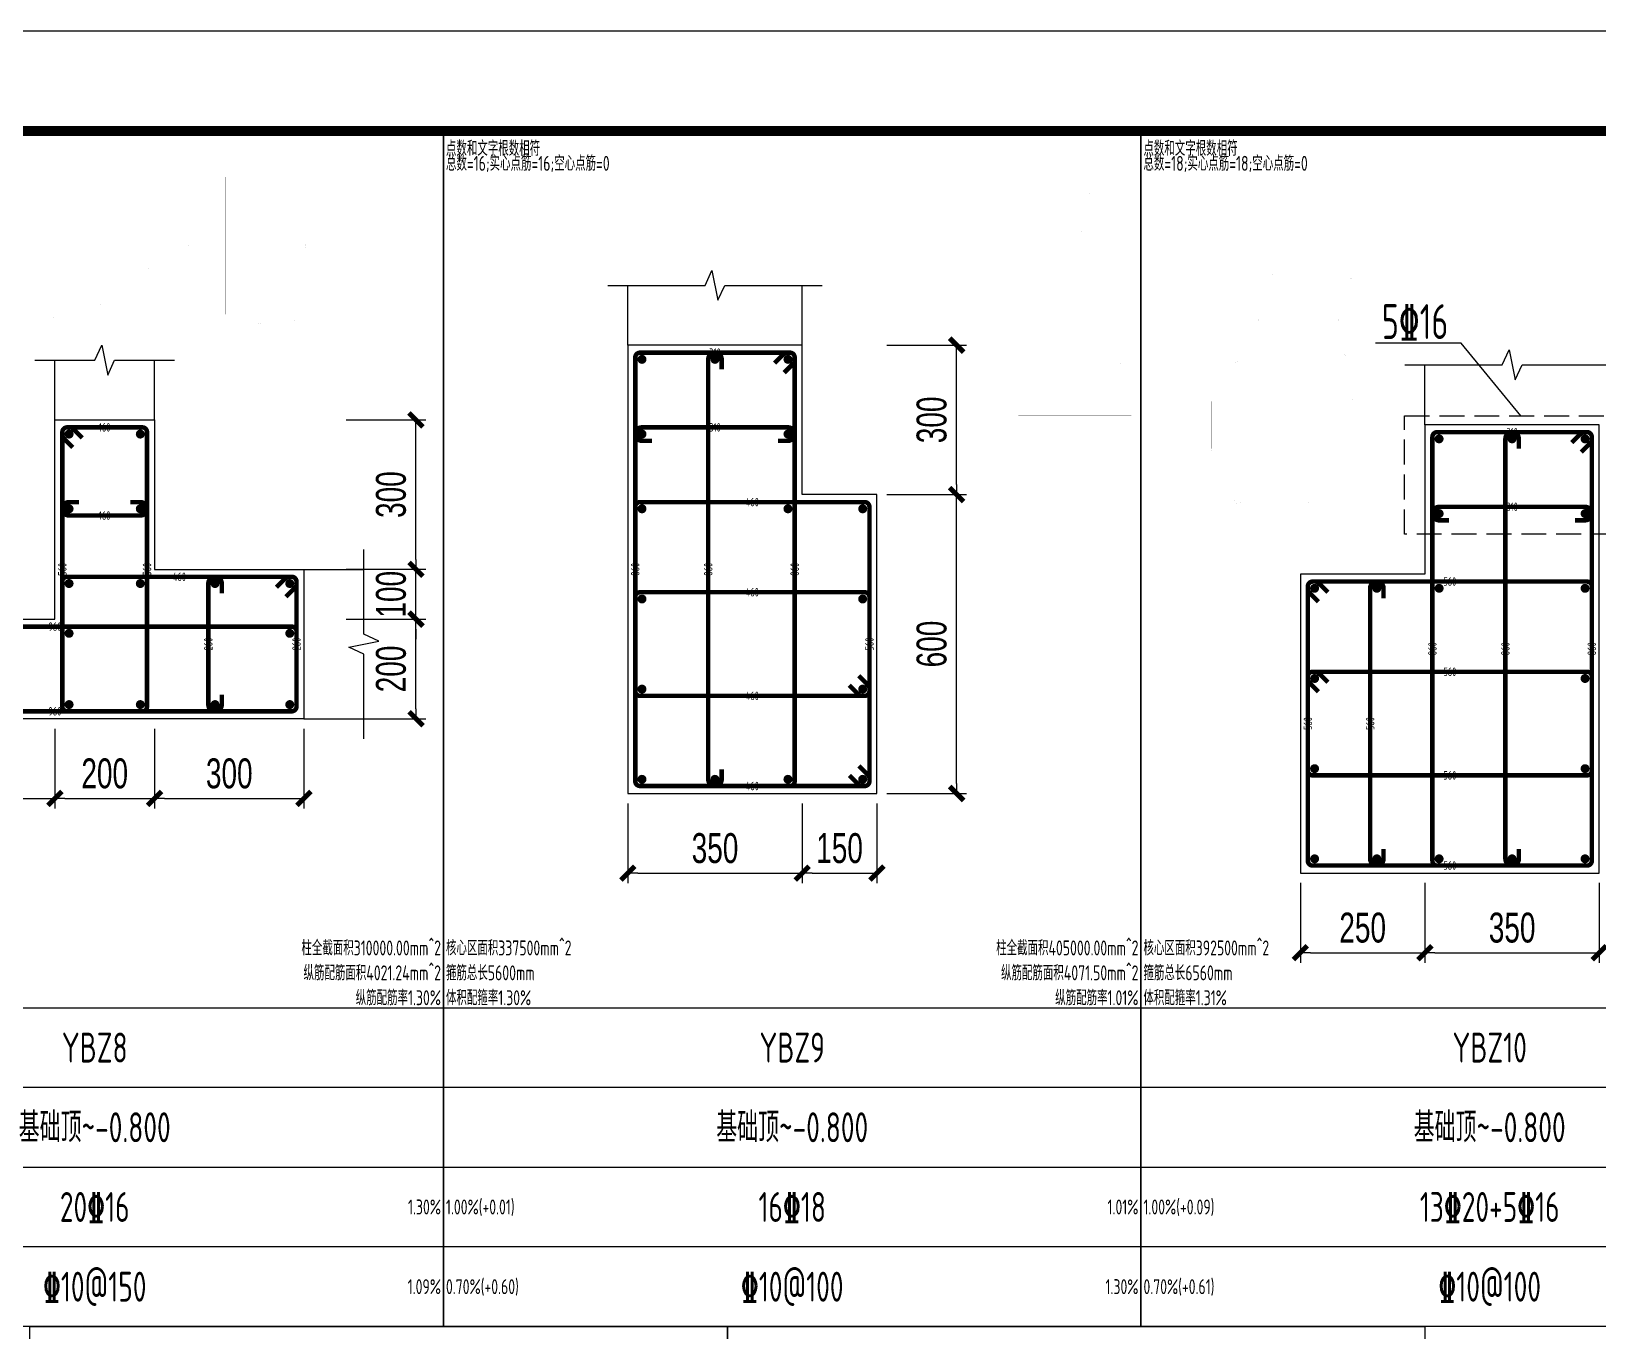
# Model space of a CAD drawing. Extents: x 5874492 to 7194610, y -939842 to -279257.
# Drawn here: x 6456374 to 6472094, y -462519 to -449477 of the extents above; entities that cross this region are included whole.
import ezdxf
from ezdxf.enums import TextEntityAlignment as Align

# ---------------------------------------------------------------- set-up
doc = ezdxf.new("R2010")
doc.units = 0
doc.header["$LTSCALE"] = 1000
doc.linetypes.add('DASH', pattern=[0.35, 0.25, -0.1])
for name, color, linetype, lineweight in [('S-墙柱-编号', 4, 'Continuous', 20), ('S-大样-REIN', 1, 'Continuous', 20), ('S-大样-实线', 2, 'Continuous', 20), ('S-板-楼板负筋', 1, 'Continuous', 20), ('S-通用-TAB', 7, 'Continuous', 20)]:
    doc.layers.add(name, color=color, linetype=linetype, lineweight=lineweight)
for name, color, linetype in [('S-大样-实线-pdx', 7, 'Continuous'), ('Y-云图图框', 7, 'Continuous'), ('z-计算配筋', 7, 'Continuous'), ('z-详图标注', 3, 'Continuous')]:
    doc.layers.add(name, color=color, linetype=linetype)
doc.layers.add('箍筋长度', color=3, linetype='Continuous', plot=False)
doc.layers.add('配箍校核', color=34, linetype='Continuous', plot=False)
doc.styles.add('_YT_Name', font='', dxfattribs={"width": 0.8})
doc.styles.add('_YT_Sign_Text', font='ros.shx', dxfattribs={"width": 0.8, "bigfont": 'hztxt.shx'})
doc.styles.add('BW_Dim', font='Bweng.shx', dxfattribs={"width": 0.7, "bigfont": 'hztxt.shx'})
doc.styles.add('BW_Rein', font='tssdeng.shx', dxfattribs={"width": 0.7, "bigfont": 'hztxt.shx'})
doc.styles.get("Standard").update_dxf_attribs({"font": 'gbenor.shx', "bigfont": 'gbcbig.shx'})
doc.styles.add('TSSD_Rein', font='tssdeng.shx', dxfattribs={"width": 0.7, "bigfont": 'hztxt.shx'})
doc.styles.get('_YT_Name').set_extended_font_data('SimHei')
doc.dimstyles.new('Cyz_20_100', dxfattribs={"dimtxt": 300, "dimasz": 100, "dimexe": 100, "dimexo": 100, "dimgap": 100, "dimtad": 1, "dimdec": 0, "dimlfac": 0.2, "dimzin": 0, "dimdsep": 46, "dimtxsty": 'BW_Dim', "dimblk": '_bwk', "dimcen": 0, "dimclrt": 7, "dimadec": 0, "dimazin": 0, "dimtfac": 1, "dimtdec": 0, "dimtix": 1, "dimtmove": 2, "dimatfit": 0, "dimfxl": 0, "dimtolj": 1, "dimtzin": 0, "dimarcsym": 0})

# ---------------------------------------------------------------- blocks, each defined once
blk = doc.blocks.new('_bwk')
blk.add_line((-1, 0), (0, 0))
at = {"const_width": 0.5}
blk.add_lwpolyline([(-0.7, -0.7), (0.7, 0.7)], dxfattribs=at)
blk = doc.blocks.new('*D2139')
at = {"layer": 'Defpoints', "color": 0, "transparency": 16777216}
for p in [(6459435, -455377), (6460235, -455377), (6459435, -456377)]:
    blk.add_point(p, dxfattribs=at)
at = {"layer": 'z-详图标注', "color": 0, "lineweight": -2, "transparency": 16777216}
for p, q in [((6459535, -455377), (6460335, -455377)), ((6460235, -456277), (6460235, -455477)), ((6459535, -456377), (6460335, -456377))]:
    blk.add_line(p, q, dxfattribs=at)
at = {"layer": 'z-详图标注', "color": 0, "lineweight": -2, "transparency": 16777216, "xscale": 100, "yscale": 100, "zscale": 100}
for p, rotation in [((6460235, -455377), 90), ((6460235, -456377), 270)]:
    blk.add_blockref('_bwk', p, dxfattribs=dict(at, rotation=rotation))
at = {"layer": 'z-详图标注', "color": 7, "transparency": 16777216, "insert": (6459985, -455877), "char_height": 300, "attachment_point": 5, "rotation": 90, "style": 'BW_Dim'}
blk.add_mtext('\\A1;200', dxfattribs=at)
blk = doc.blocks.new('*D2140')
at = {"layer": 'Defpoints', "color": 0, "transparency": 16777216}
for p in [(6459435, -454877), (6460235, -454877), (6459435, -455377)]:
    blk.add_point(p, dxfattribs=at)
at = {"layer": 'z-详图标注', "color": 0, "lineweight": -2, "transparency": 16777216}
for p, q in [((6460235, -454777), (6460235, -454677)), ((6459535, -454877), (6460335, -454877)), ((6460235, -455377), (6460235, -454877)), ((6459535, -455377), (6460335, -455377)), ((6460235, -455477), (6460235, -455577))]:
    blk.add_line(p, q, dxfattribs=at)
at = {"layer": 'z-详图标注', "color": 0, "lineweight": -2, "transparency": 16777216, "xscale": 100, "yscale": 100, "zscale": 100}
for p, rotation in [((6460235, -454877), 270), ((6460235, -455377), 90)]:
    blk.add_blockref('_bwk', p, dxfattribs=dict(at, rotation=rotation))
at = {"layer": 'z-详图标注', "color": 7, "transparency": 16777216, "insert": (6459985, -455127), "char_height": 300, "attachment_point": 5, "rotation": 90, "style": 'BW_Dim'}
blk.add_mtext('\\A1;100', dxfattribs=at)
blk = doc.blocks.new('*D2141')
at = {"layer": 'Defpoints', "color": 0, "transparency": 16777216}
for p in [(6459435, -453377), (6460235, -453377), (6459435, -454877)]:
    blk.add_point(p, dxfattribs=at)
at = {"layer": 'z-详图标注', "color": 0, "lineweight": -2, "transparency": 16777216}
for p, q in [((6459535, -453377), (6460335, -453377)), ((6460235, -454777), (6460235, -453477)), ((6459535, -454877), (6460335, -454877))]:
    blk.add_line(p, q, dxfattribs=at)
at = {"layer": 'z-详图标注', "color": 0, "lineweight": -2, "transparency": 16777216, "xscale": 100, "yscale": 100, "zscale": 100}
for p, rotation in [((6460235, -453377), 90), ((6460235, -454877), 270)]:
    blk.add_blockref('_bwk', p, dxfattribs=dict(at, rotation=rotation))
at = {"layer": 'z-详图标注', "color": 7, "transparency": 16777216, "insert": (6459985, -454127), "char_height": 300, "attachment_point": 5, "rotation": 90, "style": 'BW_Dim'}
blk.add_mtext('\\A1;300', dxfattribs=at)
blk = doc.blocks.new('*D2142')
at = {"layer": 'Defpoints', "color": 0, "transparency": 16777216}
for p in [(6454111, -456377), (6456611, -456377), (6456611, -457177)]:
    blk.add_point(p, dxfattribs=at)
at = {"layer": 'z-详图标注', "color": 0, "lineweight": -2, "transparency": 16777216}
for p, q in [((6454111, -456477), (6454111, -457277)), ((6456611, -456477), (6456611, -457277)), ((6454211, -457177), (6456511, -457177))]:
    blk.add_line(p, q, dxfattribs=at)
at = {"layer": 'z-详图标注', "color": 0, "lineweight": -2, "transparency": 16777216, "xscale": 100, "yscale": 100, "zscale": 100, "rotation": 180}
blk.add_blockref('_bwk', (6454111, -457177), dxfattribs=at)
at = {"layer": 'z-详图标注', "color": 0, "lineweight": -2, "transparency": 16777216, "xscale": 100, "yscale": 100, "zscale": 100}
blk.add_blockref('_bwk', (6456611, -457177), dxfattribs=at)
at = {"layer": 'z-详图标注', "color": 7, "transparency": 16777216, "insert": (6455361, -456927), "char_height": 300, "attachment_point": 5, "style": 'BW_Dim'}
blk.add_mtext('\\A1;500', dxfattribs=at)
blk = doc.blocks.new('*D2143')
at = {"layer": 'Defpoints', "color": 0, "transparency": 16777216}
for p in [(6456611, -456377), (6457611, -456377), (6457611, -457177)]:
    blk.add_point(p, dxfattribs=at)
at = {"layer": 'z-详图标注', "color": 0, "lineweight": -2, "transparency": 16777216}
for p, q in [((6456611, -456477), (6456611, -457277)), ((6457611, -456477), (6457611, -457277)), ((6456711, -457177), (6457511, -457177))]:
    blk.add_line(p, q, dxfattribs=at)
at = {"layer": 'z-详图标注', "color": 0, "lineweight": -2, "transparency": 16777216, "xscale": 100, "yscale": 100, "zscale": 100, "rotation": 180}
blk.add_blockref('_bwk', (6456611, -457177), dxfattribs=at)
at = {"layer": 'z-详图标注', "color": 0, "lineweight": -2, "transparency": 16777216, "xscale": 100, "yscale": 100, "zscale": 100}
blk.add_blockref('_bwk', (6457611, -457177), dxfattribs=at)
at = {"layer": 'z-详图标注', "color": 7, "transparency": 16777216, "insert": (6457111, -456927), "char_height": 300, "attachment_point": 5, "style": 'BW_Dim'}
blk.add_mtext('\\A1;200', dxfattribs=at)
blk = doc.blocks.new('*D2144')
at = {"layer": 'Defpoints', "color": 0, "transparency": 16777216}
for p in [(6457611, -456377), (6459111, -456377), (6459111, -457177)]:
    blk.add_point(p, dxfattribs=at)
at = {"layer": 'z-详图标注', "color": 0, "lineweight": -2, "transparency": 16777216}
for p, q in [((6457611, -456477), (6457611, -457277)), ((6459111, -456477), (6459111, -457277)), ((6457711, -457177), (6459011, -457177))]:
    blk.add_line(p, q, dxfattribs=at)
at = {"layer": 'z-详图标注', "color": 0, "lineweight": -2, "transparency": 16777216, "xscale": 100, "yscale": 100, "zscale": 100, "rotation": 180}
blk.add_blockref('_bwk', (6457611, -457177), dxfattribs=at)
at = {"layer": 'z-详图标注', "color": 0, "lineweight": -2, "transparency": 16777216, "xscale": 100, "yscale": 100, "zscale": 100}
blk.add_blockref('_bwk', (6459111, -457177), dxfattribs=at)
at = {"layer": 'z-详图标注', "color": 7, "transparency": 16777216, "insert": (6458361, -456927), "char_height": 300, "attachment_point": 5, "style": 'BW_Dim'}
blk.add_mtext('\\A1;300', dxfattribs=at)
blk = doc.blocks.new('*D2145')
at = {"layer": 'Defpoints', "color": 0, "transparency": 16777216}
for p in [(6464861, -454127), (6465661, -454127), (6464861, -457127)]:
    blk.add_point(p, dxfattribs=at)
at = {"layer": 'z-详图标注', "color": 0, "lineweight": -2, "transparency": 16777216}
for p, q in [((6464961, -454127), (6465761, -454127)), ((6465661, -457027), (6465661, -454227)), ((6464961, -457127), (6465761, -457127))]:
    blk.add_line(p, q, dxfattribs=at)
at = {"layer": 'z-详图标注', "color": 0, "lineweight": -2, "transparency": 16777216, "xscale": 100, "yscale": 100, "zscale": 100}
for p, rotation in [((6465661, -454127), 90), ((6465661, -457127), 270)]:
    blk.add_blockref('_bwk', p, dxfattribs=dict(at, rotation=rotation))
at = {"layer": 'z-详图标注', "color": 7, "transparency": 16777216, "insert": (6465411, -455627), "char_height": 300, "attachment_point": 5, "rotation": 90, "style": 'BW_Dim'}
blk.add_mtext('\\A1;600', dxfattribs=at)
blk = doc.blocks.new('*D2146')
at = {"layer": 'Defpoints', "color": 0, "transparency": 16777216}
for p in [(6464861, -452627), (6465661, -452627), (6464861, -454127)]:
    blk.add_point(p, dxfattribs=at)
at = {"layer": 'z-详图标注', "color": 0, "lineweight": -2, "transparency": 16777216}
for p, q in [((6464961, -452627), (6465761, -452627)), ((6465661, -454027), (6465661, -452727)), ((6464961, -454127), (6465761, -454127))]:
    blk.add_line(p, q, dxfattribs=at)
at = {"layer": 'z-详图标注', "color": 0, "lineweight": -2, "transparency": 16777216, "xscale": 100, "yscale": 100, "zscale": 100}
for p, rotation in [((6465661, -452627), 90), ((6465661, -454127), 270)]:
    blk.add_blockref('_bwk', p, dxfattribs=dict(at, rotation=rotation))
at = {"layer": 'z-详图标注', "color": 7, "transparency": 16777216, "insert": (6465411, -453377), "char_height": 300, "attachment_point": 5, "rotation": 90, "style": 'BW_Dim'}
blk.add_mtext('\\A1;300', dxfattribs=at)
blk = doc.blocks.new('*D2147')
at = {"layer": 'Defpoints', "color": 0, "transparency": 16777216}
for p in [(6462361, -457127), (6464111, -457127), (6464111, -457927)]:
    blk.add_point(p, dxfattribs=at)
at = {"layer": 'z-详图标注', "color": 0, "lineweight": -2, "transparency": 16777216}
for p, q in [((6462361, -457227), (6462361, -458027)), ((6464111, -457227), (6464111, -458027)), ((6462461, -457927), (6464011, -457927))]:
    blk.add_line(p, q, dxfattribs=at)
at = {"layer": 'z-详图标注', "color": 0, "lineweight": -2, "transparency": 16777216, "xscale": 100, "yscale": 100, "zscale": 100, "rotation": 180}
blk.add_blockref('_bwk', (6462361, -457927), dxfattribs=at)
at = {"layer": 'z-详图标注', "color": 0, "lineweight": -2, "transparency": 16777216, "xscale": 100, "yscale": 100, "zscale": 100}
blk.add_blockref('_bwk', (6464111, -457927), dxfattribs=at)
at = {"layer": 'z-详图标注', "color": 7, "transparency": 16777216, "insert": (6463236, -457677), "char_height": 300, "attachment_point": 5, "style": 'BW_Dim'}
blk.add_mtext('\\A1;350', dxfattribs=at)
blk = doc.blocks.new('*D2148')
at = {"layer": 'Defpoints', "color": 0, "transparency": 16777216}
for p in [(6464111, -457127), (6464861, -457127), (6464861, -457927)]:
    blk.add_point(p, dxfattribs=at)
at = {"layer": 'z-详图标注', "color": 0, "lineweight": -2, "transparency": 16777216}
for p, q in [((6464111, -457227), (6464111, -458027)), ((6464861, -457227), (6464861, -458027)), ((6464211, -457927), (6464761, -457927))]:
    blk.add_line(p, q, dxfattribs=at)
at = {"layer": 'z-详图标注', "color": 0, "lineweight": -2, "transparency": 16777216, "xscale": 100, "yscale": 100, "zscale": 100, "rotation": 180}
blk.add_blockref('_bwk', (6464111, -457927), dxfattribs=at)
at = {"layer": 'z-详图标注', "color": 0, "lineweight": -2, "transparency": 16777216, "xscale": 100, "yscale": 100, "zscale": 100}
blk.add_blockref('_bwk', (6464861, -457927), dxfattribs=at)
at = {"layer": 'z-详图标注', "color": 7, "transparency": 16777216, "insert": (6464486, -457677), "char_height": 300, "attachment_point": 5, "style": 'BW_Dim'}
blk.add_mtext('\\A1;150', dxfattribs=at)
blk = doc.blocks.new('*D2151')
at = {"layer": 'Defpoints', "color": 0, "transparency": 16777216}
for p in [(6469111, -457925), (6470361, -457925), (6470361, -458725)]:
    blk.add_point(p, dxfattribs=at)
at = {"layer": 'z-详图标注', "color": 0, "lineweight": -2, "transparency": 16777216}
for p, q in [((6469111, -458025), (6469111, -458825)), ((6470361, -458025), (6470361, -458825)), ((6469211, -458725), (6470261, -458725))]:
    blk.add_line(p, q, dxfattribs=at)
at = {"layer": 'z-详图标注', "color": 0, "lineweight": -2, "transparency": 16777216, "xscale": 100, "yscale": 100, "zscale": 100, "rotation": 180}
blk.add_blockref('_bwk', (6469111, -458725), dxfattribs=at)
at = {"layer": 'z-详图标注', "color": 0, "lineweight": -2, "transparency": 16777216, "xscale": 100, "yscale": 100, "zscale": 100}
blk.add_blockref('_bwk', (6470361, -458725), dxfattribs=at)
at = {"layer": 'z-详图标注', "color": 7, "transparency": 16777216, "insert": (6469736, -458475), "char_height": 300, "attachment_point": 5, "style": 'BW_Dim'}
blk.add_mtext('\\A1;250', dxfattribs=at)
blk = doc.blocks.new('*D2152')
at = {"layer": 'Defpoints', "color": 0, "transparency": 16777216}
for p in [(6470361, -457925), (6472111, -457925), (6472111, -458725)]:
    blk.add_point(p, dxfattribs=at)
at = {"layer": 'z-详图标注', "color": 0, "lineweight": -2, "transparency": 16777216}
for p, q in [((6470361, -458025), (6470361, -458825)), ((6472111, -458025), (6472111, -458825)), ((6470461, -458725), (6472011, -458725))]:
    blk.add_line(p, q, dxfattribs=at)
at = {"layer": 'z-详图标注', "color": 0, "lineweight": -2, "transparency": 16777216, "xscale": 100, "yscale": 100, "zscale": 100, "rotation": 180}
blk.add_blockref('_bwk', (6470361, -458725), dxfattribs=at)
at = {"layer": 'z-详图标注', "color": 0, "lineweight": -2, "transparency": 16777216, "xscale": 100, "yscale": 100, "zscale": 100}
blk.add_blockref('_bwk', (6472111, -458725), dxfattribs=at)
at = {"layer": 'z-详图标注', "color": 7, "transparency": 16777216, "insert": (6471236, -458475), "char_height": 300, "attachment_point": 5, "style": 'BW_Dim'}
blk.add_mtext('\\A1;350', dxfattribs=at)
blk = doc.blocks.new('ECMCTK_A1_横_单行图名--0')
at = {"color": 4}
blk.add_lwpolyline([(0, 0), (841, 0), (841, 594), (0, 594)], close=True, dxfattribs=at)
at = {"const_width": 1}
blk.add_lwpolyline([(25, 10), (831, 10), (831, 584), (25, 584)], close=True, dxfattribs=at)
at = {"color": 80, "flags": 3}
for tag, height, p in [('YTHQINS', 3, (34.31, 585.5)), ('ECMCKEY', 3, (292.07, 288.23)), ('YTTQINS', 5.62, (848.03, 12.81)), ('YTFRAME', 3, (652.76, 5.84)), ('YTBARCODE_T1', 3, (749.78, 5.95))]:
    blk.add_attdef(tag, text='', height=height, dxfattribs=at).set_placement(p, align=Align.MIDDLE_CENTER)
for tag, height, style, width, p in [('证书编号', 4, '_YT_Sign_Text', 0.8, (708.87, 43.81)), ('审查批准号', 4, '_YT_Sign_Text', 0.8, (761.06, 43.81)), ('工程号', 4, '_YT_Sign_Text', 0.5, (804.08, 44.12)), ('设计单位', 6, '_YT_Name', 0.8, (623.75, 38.6)), ('建设单位', 4, '_YT_Sign_Text', 0.8, (734.96, 36.11)), ('阶段', 4, '_YT_Sign_Text', 0.8, (804.08, 35.81)), ('项目号', 4, '_YT_Sign_Text', 0.5, (822.08, 33.72)), ('项目名称', 4, '_YT_Sign_Text', 0.8, (734.96, 28.11)), ('专业', 4, '_YT_Sign_Text', 0.8, (804.08, 27.31)), ('图纸编号', 4, '_YT_Sign_Text', 0.5, (803.93, 19.36)), ('图纸名称', 4.5, '_YT_Name', 0.8, (735.39, 15.06)), ('版本号', 4, '_YT_Sign_Text', 0.8, (822.08, 13)), ('出图比例', 4.2, '_YT_Sign_Text', 0.8, (681.82, 11.78)), ('日期', 4, '_YT_Sign_Text', 0.5, (803.88, 12.13))]:
    blk.add_attdef(tag, text='', height=height, dxfattribs=dict(style=style, width=width)).set_placement(p, align=Align.CENTER)
at = {"style": '_YT_Sign_Text', "width": 0.8, "flags": 3}
for tag, p, height in [('{审定人}', (605.87, 26.45), 6.24), ('{校对人}', (658.35, 26.53), 6.24), ('[审定人]', (590.95, 27.81), 4.1), ('[校对人]', (642.23, 27.82), 4.1), ('{审核人}', (606.98, 18.44), 6.24), ('{设计人}', (658.48, 18.54), 6.24), ('[审核人]', (591.01, 19.76), 4.1), ('[设计人]', (642.47, 20.21), 4.1), ('{项目负责人}', (608.28, 10.72), 6.24), ('[项目负责人]', (590.78, 12.01), 4.1), ('[专业负责人]', (642.74, 11.77), 4.1), ('{专业负责人}', (658.58, 10.36), 6.24)]:
    blk.add_attdef(tag, p, '', height=height, dxfattribs=at)
at = {"color": 80, "flags": 3}
for tag, p in [('YTQRCODE', (551.04, 11.91)), ('YTBZSIT', (25, 10)), ('EXT_TK_LEFT', (25, 10))]:
    blk.add_attdef(tag, p, '', height=3, dxfattribs=at)

msp = doc.modelspace()

# ---------------------------------------------------------------- linework, layer by layer
at = {"layer": 'S-墙柱-编号'}
msp.add_lwpolyline([(6471322.8, -453336.9), (6470724, -452608), (6469865.5, -452608)], dxfattribs=at)
at = {"layer": 'S-墙柱-编号', "linetype": 'DASH'}
msp.add_lwpolyline([(6470156.9, -453336.9), (6472278.4, -453336.9), (6472278.4, -454525.4), (6470156.9, -454525.4)], close=True, dxfattribs=at)
at = {"layer": 'S-大样-REIN', "const_width": 45}
for points in [[(6462480.7, -452769.6, 1), (6462525.7, -452769.6, 1)], [(6463213.2, -452769.6, 1), (6463258.2, -452769.6, 1)], [(6463945.7, -452769.6, 1), (6463990.7, -452769.6, 1)], [(6456730.7, -453519.6, 1), (6456775.7, -453519.6, 1)], [(6457445.7, -453519.6, 1), (6457490.7, -453519.6, 1)], [(6462480.7, -453519.6, 1), (6462525.7, -453519.6, 1)], [(6463945.7, -453519.6, 1), (6463990.7, -453519.6, 1)], [(6470480.7, -453567.6, 1), (6470525.7, -453567.6, 1)], [(6471213.2, -453567.6, 1), (6471258.2, -453567.6, 1)], [(6471945.7, -453567.6, 1), (6471990.7, -453567.6, 1)], [(6456730.7, -454269.6, 1), (6456775.7, -454269.6, 1)], [(6457445.7, -454269.6, 1), (6457490.7, -454269.6, 1)], [(6462480.7, -454269.6, 1), (6462525.7, -454269.6, 1)], [(6463945.7, -454269.6, 1), (6463990.7, -454269.6, 1)], [(6464695.7, -454269.6, 1), (6464740.7, -454269.6, 1)], [(6470480.7, -454317.6, 1), (6470525.7, -454317.6, 1)], [(6471945.7, -454317.6, 1), (6471990.7, -454317.6, 1)], [(6456730.7, -455019.6, 1), (6456775.7, -455019.6, 1)], [(6457445.7, -455019.6, 1), (6457490.7, -455019.6, 1)], [(6458195.7, -455019.6, 1), (6458240.7, -455019.6, 1)], [(6458945.7, -455019.6, 1), (6458990.7, -455019.6, 1)], [(6469230.7, -455067.6, 1), (6469275.7, -455067.6, 1)], [(6469855.7, -455067.6, 1), (6469900.7, -455067.6, 1)], [(6470480.7, -455067.6, 1), (6470525.7, -455067.6, 1)], [(6471945.7, -455067.6, 1), (6471990.7, -455067.6, 1)], [(6462480.7, -455174.6, 1), (6462525.7, -455174.6, 1)], [(6464695.7, -455174.6, 1), (6464740.7, -455174.6, 1)], [(6456730.7, -455519.6, 1), (6456775.7, -455519.6, 1)], [(6458945.7, -455519.6, 1), (6458990.7, -455519.6, 1)], [(6462480.7, -456079.6, 1), (6462525.7, -456079.6, 1)], [(6464695.7, -456079.6, 1), (6464740.7, -456079.6, 1)], [(6469230.7, -455972.6, 1), (6469275.7, -455972.6, 1)], [(6471945.7, -455972.6, 1), (6471990.7, -455972.6, 1)], [(6456730.7, -456234.6, 1), (6456775.7, -456234.6, 1)], [(6457445.7, -456234.6, 1), (6457490.7, -456234.6, 1)], [(6458195.7, -456234.6, 1), (6458240.7, -456234.6, 1)], [(6458945.7, -456234.6, 1), (6458990.7, -456234.6, 1)], [(6462480.7, -456984.6, 1), (6462525.7, -456984.6, 1)], [(6463213.2, -456984.6, 1), (6463258.2, -456984.6, 1)], [(6463945.7, -456984.6, 1), (6463990.7, -456984.6, 1)], [(6464695.7, -456984.6, 1), (6464740.7, -456984.6, 1)], [(6469230.7, -456877.6, 1), (6469275.7, -456877.6, 1)], [(6471945.7, -456877.6, 1), (6471990.7, -456877.6, 1)], [(6469230.7, -457782.6, 1), (6469275.7, -457782.6, 1)], [(6469855.7, -457782.6, 1), (6469900.7, -457782.6, 1)], [(6470480.7, -457782.6, 1), (6470525.7, -457782.6, 1)], [(6471213.2, -457782.6, 1), (6471258.2, -457782.6, 1)], [(6471945.7, -457782.6, 1), (6471990.7, -457782.6, 1)]]:
    msp.add_lwpolyline(points, format="xyb", close=True, dxfattribs=at)
at = {"layer": 'S-大样-实线'}
for points in [[(6464110.7, -454127.1), (6464110.7, -452627.1), (6462360.7, -452627.1), (6462360.7, -457127.1), (6464860.7, -457127.1), (6464860.7, -454127.1)], [(6454110.7, -455377.1), (6456610.7, -455377.1), (6456610.7, -453377.1), (6457610.7, -453377.1), (6457610.7, -454877.1), (6459110.7, -454877.1), (6459110.7, -456377.1), (6454110.7, -456377.1)], [(6470360.7, -454925.1), (6469110.7, -454925.1), (6469110.7, -457925.1), (6472110.7, -457925.1), (6472110.7, -453425.1), (6470360.7, -453425.1)]]:
    msp.add_lwpolyline(points, close=True, dxfattribs=at)
at = {"layer": 'S-大样-实线-pdx'}
for points in [[(6462160.7, -452027.1), (6463135.7, -452027.1), (6463205.7, -451877.1), (6463265.7, -452177.1), (6463335.7, -452027.1), (6464310.7, -452027.1)], [(6462360.7, -452627.1), (6462360.7, -452027.1)], [(6464110.7, -452627.1), (6464110.7, -452027.1)], [(6456410.7, -452777.1), (6457010.7, -452777.1), (6457080.7, -452627.1), (6457140.7, -452927.1), (6457210.7, -452777.1), (6457810.7, -452777.1)], [(6470160.7, -452825.1), (6471135.7, -452825.1), (6471205.7, -452675.1), (6471265.7, -452975.1), (6471335.7, -452825.1), (6472310.7, -452825.1)], [(6456610.7, -453377.1), (6456610.7, -452777.1)], [(6457610.7, -453377.1), (6457610.7, -452777.1)], [(6470360.7, -453425.1), (6470360.7, -452825.1)], [(6459710.7, -456577.1), (6459710.7, -455727.1), (6459560.7, -455657.1), (6459860.7, -455597.1), (6459710.7, -455527.1), (6459710.7, -454677.1)], [(6459110.7, -454877.1), (6459710.7, -454877.1)], [(6459110.7, -456377.1), (6459710.7, -456377.1)]]:
    msp.add_lwpolyline(points, dxfattribs=at)
at = {"layer": 'S-板-楼板负筋'}
for points, const_width in [([(6457998.9, -450967.6), (6457953, -450921.6, 0.1989124), (6457936, -450914.6), (6457922.2, -450914.6, 0.4142136), (6457898.2, -450938.6), (6457898.2, -452315.6, 0.4142136), (6457922.2, -452339.6), (6458299.2, -452339.6, 0.4142136), (6458323.2, -452315.6), (6458323.2, -450938.6, 0.4142136), (6458299.2, -450914.6), (6457922.2, -450914.6, 0.4142136), (6457898.2, -450938.6), (6457898.2, -450952.4, 0.1989124), (6457905.2, -450969.4), (6457951.2, -451015.3)], 0.1), ([(6466902.7, -451154.8), (6466948.6, -451108.8, -0.1989124), (6466965.6, -451101.8), (6466979.4, -451101.8, -0.4142136), (6467003.4, -451125.8), (6467003.4, -453252.8, -0.4142136), (6466979.4, -453276.8), (6466227.4, -453276.8, -0.4142136), (6466203.4, -453252.8), (6466203.4, -451125.8, -0.4142136), (6466227.4, -451101.8), (6466979.4, -451101.8, -0.4142136), (6467003.4, -451125.8), (6467003.4, -451139.6, -0.1989124), (6466996.4, -451156.6), (6466950.4, -451202.5)], 0.1), ([(6458314.5, -451289.6), (6458364.5, -451289.6, -1), (6458364.5, -451357.1), (6458007, -451357.1, -1), (6458007, -451289.6), (6458057, -451289.6)], 0.1), ([(6466637.2, -453268.1), (6466637.2, -453318.1, -1), (6466569.7, -453318.1), (6466569.7, -451210.6, -1), (6466637.2, -451210.6), (6466637.2, -451260.6)], 0.1), ([(6466212.2, -451544.3), (6466162.2, -451544.3, -1), (6466162.2, -451476.8), (6466894.7, -451476.8, -1), (6466894.7, -451544.3), (6466844.7, -451544.3)], 0.1), ([(6459076.5, -451709.1), (6459122.4, -451663.1, 0.1989124), (6459129.5, -451646.1), (6459129.5, -451632.3, 0.4142136), (6459105.5, -451608.3), (6457978.5, -451608.3, 0.4142136), (6457954.5, -451632.3), (6457954.5, -452259.3, 0.4142136), (6457978.5, -452283.3), (6459105.5, -452283.3, 0.4142136), (6459129.5, -452259.3), (6459129.5, -451632.3, 0.4142136), (6459105.5, -451608.3), (6459091.7, -451608.3, 0.1989124), (6459074.7, -451615.4), (6459028.7, -451661.3)], 0.1), ([(6458698.2, -452330.8), (6458698.2, -452380.8, -1), (6458630.7, -452380.8), (6458630.7, -451773.3, -1), (6458698.2, -451773.3), (6458698.2, -451823.3)], 0.1), ([(6457165.6, -452211.6), (6457119.6, -452257.6, -0.1989124), (6457102.7, -452264.6), (6457088.9, -452264.6, -0.4142136), (6457064.9, -452240.6), (6457064.9, -451863.6, -0.4142136), (6457088.9, -451839.6), (6457525, -451839.6, -0.4142136), (6457549, -451863.6), (6457549, -452240.6, -0.4142136), (6457525, -452264.6), (6457088.9, -452264.6, -0.4142136), (6457064.9, -452240.6), (6457064.9, -452226.8, -0.1989124), (6457071.9, -452209.8), (6457117.9, -452163.9)], 0.1), ([(6467381.7, -453232.3), (6467427.6, -453278.3, -0.1989124), (6467434.7, -453295.3), (6467434.7, -453309.1, -0.4142136), (6467410.7, -453333.1), (6466283.7, -453333.1, -0.4142136), (6466259.7, -453309.1), (6466259.7, -451932.1, -0.4142136), (6466283.7, -451908.1), (6467410.7, -451908.1, -0.4142136), (6467434.7, -451932.1), (6467434.7, -453309.1, -0.4142136), (6467410.7, -453333.1), (6467396.9, -453333.1, -0.1989124), (6467379.9, -453326), (6467333.9, -453280.1)], 0.1), ([(6469520.9, -451962.6), (6469566.9, -451916.6, -0.1989124), (6469583.9, -451909.6), (6469597.7, -451909.6, -0.4142136), (6469621.7, -451933.6), (6469621.7, -454060.6, -0.4142136), (6469597.7, -454084.6), (6468845.7, -454084.6, -0.4142136), (6468821.7, -454060.6), (6468821.7, -451933.6, -0.4142136), (6468845.7, -451909.6), (6469597.7, -451909.6, -0.4142136), (6469621.7, -451933.6), (6469621.7, -451947.4, -0.1989124), (6469614.6, -451964.3), (6469568.7, -452010.3)], 0.1), ([(6456644.9, -452295.1), (6456599, -452341.1, 0.1989124), (6456592, -452358.1), (6456592, -452371.8, 0.4142136), (6456616, -452395.8), (6458993, -452395.8, 0.4142136), (6459017, -452371.8), (6459017, -451994.8, 0.4142136), (6458993, -451970.8), (6456616, -451970.8, 0.4142136), (6456592, -451994.8), (6456592, -452371.8, 0.4142136), (6456616, -452395.8), (6456629.7, -452395.8, 0.1989124), (6456646.7, -452388.8), (6456692.7, -452342.9)], 0.1), ([(6469199.2, -454132.1), (6469199.2, -454182.1, -1), (6469131.7, -454182.1), (6469131.7, -452074.6, -1), (6469199.2, -452074.6), (6469199.2, -452124.6)], 0.1), ([(6467250.4, -452723.6), (6467296.4, -452769.6, -0.1989124), (6467303.4, -452786.5), (6467303.4, -452800.3, -0.4142136), (6467279.4, -452824.3), (6466152.4, -452824.3, -0.4142136), (6466128.4, -452800.3), (6466128.4, -452328.3, -0.4142136), (6466152.4, -452304.3), (6467279.4, -452304.3, -0.4142136), (6467303.4, -452328.3), (6467303.4, -452800.3, -0.4142136), (6467279.4, -452824.3), (6467265.6, -452824.3, -0.1989124), (6467248.6, -452817.3), (6467202.7, -452771.3)], 0.1), ([(6468774.2, -452408.3), (6468724.2, -452408.3, -1), (6468724.2, -452340.8), (6469456.7, -452340.8, -1), (6469456.7, -452408.3), (6469406.7, -452408.3)], 0.1), ([(6463834.3, -452808.1), (6463926.2, -452716.2, -0.1989124), (6463960.1, -452702.1), (6463987.7, -452702.1, -0.4142136), (6464035.7, -452750.1), (6464035.7, -457004.1, -0.4142136), (6463987.7, -457052.1), (6462483.7, -457052.1, -0.4142136), (6462435.7, -457004.1), (6462435.7, -452750.1, -0.4142136), (6462483.7, -452702.1), (6463987.7, -452702.1, -0.4142136), (6464035.7, -452750.1), (6464035.7, -452777.7, -0.1989124), (6464021.6, -452811.6), (6463929.7, -452903.5)], 45), ([(6463303.2, -456884.6), (6463303.2, -456984.6, -1), (6463168.2, -456984.6), (6463168.2, -452769.6, -1), (6463303.2, -452769.6), (6463303.2, -452869.6)], 45), ([(6468193.4, -452816.5), (6468147.4, -452770.6, -0.1989124), (6468140.4, -452753.6), (6468140.4, -452739.8, -0.4142136), (6468164.4, -452715.8), (6469541.4, -452715.8, -0.4142136), (6469565.4, -452739.8), (6469565.4, -454116.8, -0.4142136), (6469541.4, -454140.8), (6468164.4, -454140.8, -0.4142136), (6468140.4, -454116.8), (6468140.4, -452739.8, -0.4142136), (6468164.4, -452715.8), (6468178.2, -452715.8, -0.1989124), (6468195.2, -452722.8), (6468241.1, -452768.8)], 0.1), ([(6468520.4, -454132.1), (6468520.4, -454182.1, -1), (6468452.9, -454182.1), (6468452.9, -452824.6, -1), (6468520.4, -452824.6), (6468520.4, -452874.6)], 0.1), ([(6468268.4, -453269), (6468222.4, -453223.1, -0.1989124), (6468215.4, -453206.1), (6468215.4, -453192.3, -0.4142136), (6468239.4, -453168.3), (6469616.4, -453168.3, -0.4142136), (6469640.4, -453192.3), (6469640.4, -453664.3, -0.4142136), (6469616.4, -453688.3), (6468239.4, -453688.3, -0.4142136), (6468215.4, -453664.3), (6468215.4, -453192.3, -0.4142136), (6468239.4, -453168.3), (6468253.2, -453168.3, -0.1989124), (6468270.2, -453175.3), (6468316.1, -453221.3)], 0.1), ([(6456887.1, -453558.1), (6456795.2, -453466.2, 0.1989124), (6456761.3, -453452.1), (6456733.7, -453452.1, 0.4142136), (6456685.7, -453500.1), (6456685.7, -456254.1, 0.4142136), (6456733.7, -456302.1), (6457487.7, -456302.1, 0.4142136), (6457535.7, -456254.1), (6457535.7, -453500.1, 0.4142136), (6457487.7, -453452.1), (6456733.7, -453452.1, 0.4142136), (6456685.7, -453500.1), (6456685.7, -453527.7, 0.1989124), (6456699.8, -453561.6), (6456791.7, -453653.5)], 45), ([(6462603.2, -453587.1), (6462503.2, -453587.1, -1), (6462503.2, -453452.1), (6463968.2, -453452.1, -1), (6463968.2, -453587.1), (6463868.2, -453587.1)], 45), ([(6471834.3, -453606.1), (6471926.2, -453514.2, -0.1989124), (6471960.1, -453500.1), (6471987.7, -453500.1, -0.4142136), (6472035.7, -453548.1), (6472035.7, -457802.1, -0.4142136), (6471987.7, -457850.1), (6470483.7, -457850.1, -0.4142136), (6470435.7, -457802.1), (6470435.7, -453548.1, -0.4142136), (6470483.7, -453500.1), (6471987.7, -453500.1, -0.4142136), (6472035.7, -453548.1), (6472035.7, -453575.7, -0.1989124), (6472021.6, -453609.6), (6471929.7, -453701.5)], 45), ([(6471303.2, -457682.6), (6471303.2, -457782.6, -1), (6471168.2, -457782.6), (6471168.2, -453567.6, -1), (6471303.2, -453567.6), (6471303.2, -453667.6)], 45), ([(6457368.2, -454202.1), (6457468.2, -454202.1, -1), (6457468.2, -454337.1), (6456753.2, -454337.1, -1), (6456753.2, -454202.1), (6456853.2, -454202.1)], 45), ([(6464679.7, -456850.7), (6464771.6, -456942.6, -0.1989124), (6464785.7, -456976.5), (6464785.7, -457004.1, -0.4142136), (6464737.7, -457052.1), (6462483.7, -457052.1, -0.4142136), (6462435.7, -457004.1), (6462435.7, -454250.1, -0.4142136), (6462483.7, -454202.1), (6464737.7, -454202.1, -0.4142136), (6464785.7, -454250.1), (6464785.7, -457004.1, -0.4142136), (6464737.7, -457052.1), (6464710.1, -457052.1, -0.1989124), (6464676.2, -457038), (6464584.3, -456946.1)], 45), ([(6470603.2, -454385.1), (6470503.2, -454385.1, -1), (6470503.2, -454250.1), (6471968.2, -454250.1, -1), (6471968.2, -454385.1), (6471868.2, -454385.1)], 45), ([(6458929.7, -455153.5), (6459021.6, -455061.6, 0.1989124), (6459035.7, -455027.7), (6459035.7, -455000.1, 0.4142136), (6458987.7, -454952.1), (6456733.7, -454952.1, 0.4142136), (6456685.7, -455000.1), (6456685.7, -456254.1, 0.4142136), (6456733.7, -456302.1), (6458987.7, -456302.1, 0.4142136), (6459035.7, -456254.1), (6459035.7, -455000.1, 0.4142136), (6458987.7, -454952.1), (6458960.1, -454952.1, 0.1989124), (6458926.2, -454966.2), (6458834.3, -455058.1)], 45), ([(6458285.7, -456134.6), (6458285.7, -456234.6, -1), (6458150.7, -456234.6), (6458150.7, -455019.6, -1), (6458285.7, -455019.6), (6458285.7, -455119.6)], 45), ([(6464679.7, -455945.7), (6464771.6, -456037.6, -0.1989124), (6464785.7, -456071.5), (6464785.7, -456099.1, -0.4142136), (6464737.7, -456147.1), (6462483.7, -456147.1, -0.4142136), (6462435.7, -456099.1), (6462435.7, -455155.1, -0.4142136), (6462483.7, -455107.1), (6464737.7, -455107.1, -0.4142136), (6464785.7, -455155.1), (6464785.7, -456099.1, -0.4142136), (6464737.7, -456147.1), (6464710.1, -456147.1, -0.1989124), (6464676.2, -456133), (6464584.3, -456041.1)], 45), ([(6469291.7, -455201.5), (6469199.8, -455109.6, -0.1989124), (6469185.7, -455075.7), (6469185.7, -455048.1, -0.4142136), (6469233.7, -455000.1), (6471987.7, -455000.1, -0.4142136), (6472035.7, -455048.1), (6472035.7, -457802.1, -0.4142136), (6471987.7, -457850.1), (6469233.7, -457850.1, -0.4142136), (6469185.7, -457802.1), (6469185.7, -455048.1, -0.4142136), (6469233.7, -455000.1), (6469261.3, -455000.1, -0.1989124), (6469295.2, -455014.2), (6469387.1, -455106.1)], 45), ([(6469945.7, -457682.6), (6469945.7, -457782.6, -1), (6469810.7, -457782.6), (6469810.7, -455067.6, -1), (6469945.7, -455067.6), (6469945.7, -455167.6)], 45), ([(6454291.7, -456100.7), (6454199.8, -456192.6, 0.1989124), (6454185.7, -456226.5), (6454185.7, -456254.1, 0.4142136), (6454233.7, -456302.1), (6458987.7, -456302.1, 0.4142136), (6459035.7, -456254.1), (6459035.7, -455500.1, 0.4142136), (6458987.7, -455452.1), (6454233.7, -455452.1, 0.4142136), (6454185.7, -455500.1), (6454185.7, -456254.1, 0.4142136), (6454233.7, -456302.1), (6454261.3, -456302.1, 0.1989124), (6454295.2, -456288), (6454387.1, -456196.1)], 45), ([(6469291.7, -456106.5), (6469199.8, -456014.6, -0.1989124), (6469185.7, -455980.7), (6469185.7, -455953.1, -0.4142136), (6469233.7, -455905.1), (6471987.7, -455905.1, -0.4142136), (6472035.7, -455953.1), (6472035.7, -456897.1, -0.4142136), (6471987.7, -456945.1), (6469233.7, -456945.1, -0.4142136), (6469185.7, -456897.1), (6469185.7, -455953.1, -0.4142136), (6469233.7, -455905.1), (6469261.3, -455905.1, -0.1989124), (6469295.2, -455919.2), (6469387.1, -456011.1)], 45)]:
    msp.add_lwpolyline(points, format="xyb", dxfattribs=dict(at, const_width=const_width))
at = {"layer": 'S-通用-TAB'}
for points in [[(6453510.7, -462477.1), (6453510.7, -450477.1), (6460510.7, -450477.1), (6460510.7, -462477.1), (6453510.7, -462477.1), (6453510.7, -459277.1), (6460510.7, -459277.1), (6460510.7, -460077.1), (6453510.7, -460077.1), (6453510.7, -460877.1), (6460510.7, -460877.1), (6460510.7, -461677.1), (6453510.7, -461677.1), (6453510.7, -462477.1)], [(6460510.7, -462477.1), (6460510.7, -450477.1), (6467510.7, -450477.1), (6467510.7, -462477.1), (6460510.7, -462477.1), (6460510.7, -459277.1), (6467510.7, -459277.1), (6467510.7, -460077.1), (6460510.7, -460077.1), (6460510.7, -460877.1), (6467510.7, -460877.1), (6467510.7, -461677.1), (6460510.7, -461677.1), (6460510.7, -462477.1)], [(6467510.7, -462477.1), (6467510.7, -450477.1), (6474510.7, -450477.1), (6474510.7, -462477.1), (6467510.7, -462477.1), (6467510.7, -459277.1), (6474510.7, -459277.1), (6474510.7, -460077.1), (6467510.7, -460077.1), (6467510.7, -460877.1), (6474510.7, -460877.1), (6474510.7, -461677.1), (6467510.7, -461677.1), (6467510.7, -462477.1)], [(6456360.7, -474477.1), (6456360.7, -462477.1), (6463360.7, -462477.1), (6463360.7, -474477.1), (6456360.7, -474477.1), (6456360.7, -471277.1), (6463360.7, -471277.1), (6463360.7, -472077.1), (6456360.7, -472077.1), (6456360.7, -472877.1), (6463360.7, -472877.1), (6463360.7, -473677.1), (6456360.7, -473677.1), (6456360.7, -474477.1)], [(6463360.7, -474477.1), (6463360.7, -462477.1), (6470360.7, -462477.1), (6470360.7, -474477.1), (6463360.7, -474477.1), (6463360.7, -471277.1), (6470360.7, -471277.1), (6470360.7, -472077.1), (6463360.7, -472077.1), (6463360.7, -472877.1), (6470360.7, -472877.1), (6470360.7, -473677.1), (6463360.7, -473677.1), (6463360.7, -474477.1)]]:
    msp.add_lwpolyline(points, dxfattribs=at)

# ---------------------------------------------------------------- block references
at = {"layer": 'Y-云图图框', "xscale": 100, "yscale": 100, "zscale": 100}
msp.add_blockref('ECMCTK_A1_横_单行图名--0', (6396110.7, -508877.1), dxfattribs=at)

# ---------------------------------------------------------------- texts
at = {"layer": 'S-墙柱-编号', "style": 'TSSD_Rein', "width": 0.7}
msp.add_text('5\x8416', height=350, dxfattribs=at).set_placement((6470262, -452390.4), align=Align.MIDDLE_CENTER)
at = {"layer": 'z-计算配筋', "color": 3, "style": 'BW_Rein', "width": 0.7}
for s, p in [('YBZ8', (6457010.7, -459677.1)), ('YBZ9', (6464010.7, -459677.1)), ('YBZ10', (6471010.7, -459677.1))]:
    msp.add_text(s, height=300, dxfattribs=at).set_placement(p, align=Align.MIDDLE_CENTER)
at = {"layer": 'z-计算配筋', "style": 'BW_Rein', "width": 0.7}
for s, p in [('基础顶~-0.800', (6457010.7, -460477.1)), ('基础顶~-0.800', (6464010.7, -460477.1)), ('基础顶~-0.800', (6471010.7, -460477.1)), ('20\x8416', (6457010.7, -461277.1)), ('16\x8418', (6464010.7, -461277.1)), ('13\x8420+5\x8416', (6471010.7, -461277.1)), ('\x8410@150', (6457010.7, -462077.1)), ('\x8410@100', (6464010.7, -462077.1)), ('\x8410@100', (6471010.7, -462077.1))]:
    msp.add_text(s, height=300, dxfattribs=at).set_placement(p, align=Align.MIDDLE_CENTER)
at = {"layer": '箍筋长度', "style": 'BW_Rein', "width": 0.7}
for s, p in [('310', (6463235.7, -452702.1)), ('310', (6463235.7, -453452.1)), ('310', (6471235.7, -453500.1)), ('460', (6463610.7, -454202.1)), ('310', (6471235.7, -454250.1)), ('460', (6457860.7, -454952.1)), ('460', (6463610.7, -455107.1)), ('560', (6470610.7, -455000.1)), ('960', (6456610.7, -455452.1)), ('560', (6470610.7, -455905.1)), ('460', (6463610.7, -456147.1)), ('960', (6456610.7, -456302.1)), ('560', (6470610.7, -456945.1)), ('460', (6463610.7, -457052.1)), ('560', (6470610.7, -457850.1))]:
    msp.add_text(s, height=85, dxfattribs=at).set_placement(p, align=Align.MIDDLE_CENTER)
for s, rotation, p in [('160', 0, (6457110.7, -453452.1)), ('160', 0, (6457110.7, -454337.1)), ('560', 90, (6456685.7, -454877.1)), ('560', 90, (6457535.7, -454877.1)), ('860', 90, (6462435.7, -454877.1)), ('860', 90, (6463168.2, -454877.1)), ('860', 90, (6464035.7, -454877.1)), ('260', 90, (6458150.7, -455627.1)), ('260', 90, (6459035.7, -455627.1)), ('560', 90, (6464785.7, -455627.1)), ('860', 90, (6470435.7, -455675.1)), ('860', 90, (6471168.2, -455675.1)), ('860', 90, (6472035.7, -455675.1)), ('560', 90, (6469185.7, -456425.1)), ('560', 90, (6469810.7, -456425.1))]:
    msp.add_text(s, height=85, rotation=rotation, dxfattribs=at).set_placement(p, align=Align.MIDDLE_CENTER)
at = {"layer": '配箍校核', "style": 'BW_Rein', "width": 0.7}
for s, p in [('点数和文字根数相符', (6460535.7, -450727.1)), ('点数和文字根数相符', (6467535.7, -450727.1)), ('总数=16;实心点筋=16;空心点筋=0', (6460535.7, -450877.1)), ('总数=18;实心点筋=18;空心点筋=0', (6467535.7, -450877.1)), ('核心区面积337500mm^ 2', (6460535.7, -458752.1)), ('核心区面积392500mm^ 2', (6467535.7, -458752.1)), ('箍筋总长5600mm', (6460535.7, -459002.1)), ('箍筋总长6560mm', (6467535.7, -459002.1)), ('体积配箍率1.30%', (6460535.7, -459252.1)), ('体积配箍率1.31%', (6467535.7, -459252.1))]:
    msp.add_text(s, height=150, dxfattribs=at).set_placement(p)
for s, p in [('柱全截面积310000.00mm^ 2', (6460485.7, -458752.1)), ('柱全截面积405000.00mm^ 2', (6467485.7, -458752.1)), ('纵筋配筋面积4021.24mm^ 2', (6460485.7, -459002.1)), ('纵筋配筋面积4071.50mm^ 2', (6467485.7, -459002.1)), ('纵筋配筋率1.30%', (6460485.7, -459252.1)), ('纵筋配筋率1.01%', (6467485.7, -459252.1))]:
    msp.add_text(s, height=150, dxfattribs=at).set_placement(p, align=Align.RIGHT)
for s, p in [('1.30%', (6460485.7, -461277.1)), ('1.01%', (6467485.7, -461277.1)), ('1.09%', (6460485.7, -462077.1)), ('1.30%', (6467485.7, -462077.1))]:
    msp.add_text(s, height=150, dxfattribs=at).set_placement(p, align=Align.MIDDLE_RIGHT)
for s, p in [('1.00%(+0.01)', (6460535.7, -461277.1)), ('1.00%(+0.09)', (6467535.7, -461277.1)), ('0.70%(+0.60)', (6460535.7, -462077.1)), ('0.70%(+0.61)', (6467535.7, -462077.1))]:
    msp.add_text(s, height=150, dxfattribs=at).set_placement(p, align=Align.MIDDLE_LEFT)

# ---------------------------------------------------------------- dimensions: what is measured, and where the dimension line sits
at = {"layer": 'z-详图标注'}
for base, p1, p2, picture, middle in [((6465660.7, -452627.1), (6464860.7, -454127.1), (6464860.7, -452627.1), '*D2146', (6465410.7, -453377.1)), ((6460235.2, -453377.1), (6459435.2, -454877.1), (6459435.2, -453377.1), '*D2141', (6459985.2, -454127.1)), ((6465660.7, -454127.1), (6464860.7, -457127.1), (6464860.7, -454127.1), '*D2145', (6465410.7, -455627.1)), ((6460235.2, -454877.1), (6459435.2, -455377.1), (6459435.2, -454877.1), '*D2140', (6459985.2, -455127.1)), ((6460235.2, -455377.1), (6459435.2, -456377.1), (6459435.2, -455377.1), '*D2139', (6459985.2, -455877.1))]:
    dim = msp.add_linear_dim(base=base, p1=p1, p2=p2, angle=90, dimstyle='Cyz_20_100', dxfattribs=at)
    dim.commit()
    dim.dimension.update_dxf_attribs({"geometry": picture, "text_midpoint": middle})
for base, p1, p2, picture, middle in [((6456610.7, -457177.1), (6454110.7, -456377.1), (6456610.7, -456377.1), '*D2142', (6455360.7, -456927.1)), ((6457610.7, -457177.1), (6456610.7, -456377.1), (6457610.7, -456377.1), '*D2143', (6457110.7, -456927.1)), ((6459110.7, -457177.1), (6457610.7, -456377.1), (6459110.7, -456377.1), '*D2144', (6458360.7, -456927.1)), ((6464110.7, -457927.1), (6462360.7, -457127.1), (6464110.7, -457127.1), '*D2147', (6463235.7, -457677.1)), ((6464860.7, -457927.1), (6464110.7, -457127.1), (6464860.7, -457127.1), '*D2148', (6464485.7, -457677.1)), ((6470360.7, -458725.1), (6469110.7, -457925.1), (6470360.7, -457925.1), '*D2151', (6469735.7, -458475.1)), ((6472110.7, -458725.1), (6470360.7, -457925.1), (6472110.7, -457925.1), '*D2152', (6471235.7, -458475.1))]:
    dim = msp.add_linear_dim(base=base, p1=p1, p2=p2, dimstyle='Cyz_20_100', dxfattribs=at)
    dim.commit()
    dim.dimension.update_dxf_attribs({"geometry": picture, "text_midpoint": middle})

doc.saveas('drawing.dxf')
